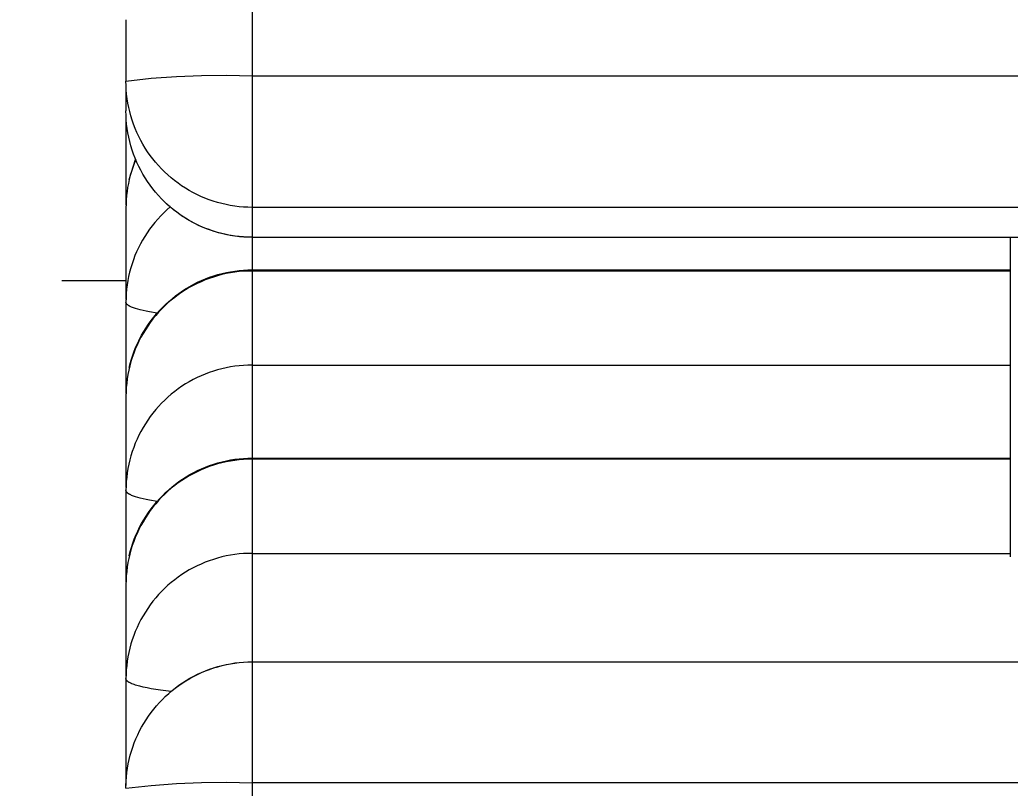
# Model space of a CAD drawing. Header units: inches. Extents: x -16 to 183, y -17 to 123.
# Drawn here: x -7.849 to -6.306, y 37.401 to 38.598 of the extents above; entities that cross this region are included whole.
import ezdxf

# ---------------------------------------------------------------- set-up
doc = ezdxf.new("R2010")
doc.units = ezdxf.units.IN
doc.linetypes.add('HIDDEN', pattern=[1.905, 1.27, -0.635])
for name, color, linetype, lineweight in [('ZANO_R', 7, 'Continuous', 0), ('ZANO_R_przerywana', 250, 'HIDDEN', 0), ('ZANO_W', 1, 'Continuous', 0)]:
    doc.layers.add(name, color=color, linetype=linetype, lineweight=lineweight)
doc.styles.get("Standard").update_dxf_attribs({"font": 'arial.ttf'})
doc.dimstyles.new('amerykanie', dxfattribs={"dimtxt": 50, "dimasz": 50, "dimexe": 0.5, "dimexo": 0.5, "dimgap": 1, "dimtad": 1, "dimdec": 0, "dimzin": 0, "dimlunit": 5, "dimtxsty": 'Standard', "dimcen": 0.09, "dimclrd": 1, "dimclre": 1, "dimclrt": 1, "dimazin": 0, "dimtfac": 1, "dimtdec": 0, "dimtmove": 0, "dimatfit": 3, "dimfxl": 1, "dimtzin": 0, "dimarcsym": 1})

# ---------------------------------------------------------------- blocks, each defined once
blk = doc.blocks.new('*D364')
at = {"layer": 'ZANO_W', "color": 1, "lineweight": -2}
for p, q in [((-7.9868, 87.528), (-12.7753, 87.528)), ((-12.2753, 86.528), (-12.2753, 37.0563)), ((-7.9868, 36.0563), (-12.7753, 36.0563))]:
    blk.add_line(p, q, dxfattribs=at)
at = {"layer": 'ZANO_W', "color": 1}
for points in [[(-12.1087, 86.528), (-12.442, 86.528), (-12.2753, 87.528)], [(-12.442, 37.0563), (-12.1087, 37.0563), (-12.2753, 36.0563)]]:
    blk.add_solid(points, dxfattribs=at)
at = {"layer": 'ZANO_W', "color": 1, "insert": (-13.6155, 61.7922), "char_height": 1.625, "attachment_point": 5, "rotation": 90}
blk.add_mtext('51 1/2', dxfattribs=at)

msp = doc.modelspace()

# ---------------------------------------------------------------- linework, layer by layer
at = {"layer": 'ZANO_R'}
for p, q in [((-7.48676, 39.61197), (-7.48676, 38.51059)), ((-7.68361, 38.59773), (-7.68361, 38.50246)), ((-7.68361, 38.50228), (-7.64439, 38.50659)), ((-7.64439, 38.50659), (-7.60506, 38.50958)), ((-7.60506, 38.50958), (-7.56564, 38.51124)), ((-7.56564, 38.51124), (-7.52619, 38.51158)), ((-7.52619, 38.51158), (-7.48676, 38.51059)), ((-7.48676, 38.51059), (62.98564, 38.51059)), ((-7.48676, 38.51059), (-7.48676, 38.3056)), ((-7.68348, 38.49541), (-7.68361, 38.50228)), ((-7.68361, 38.49791), (-7.68361, 38.45573)), ((-7.68312, 38.48855), (-7.68348, 38.49541)), ((-7.68252, 38.48171), (-7.68312, 38.48855)), ((-7.68168, 38.47489), (-7.68252, 38.48171)), ((-7.6806, 38.46811), (-7.68168, 38.47489)), ((-7.67929, 38.46137), (-7.6806, 38.46811)), ((-7.67774, 38.45468), (-7.67929, 38.46137)), ((-7.68348, 38.44886), (-7.68361, 38.45573)), ((-7.68361, 38.45055), (-7.68361, 38.3853)), ((-7.68312, 38.442), (-7.68348, 38.44886)), ((-7.67596, 38.44804), (-7.67774, 38.45468)), ((-7.67395, 38.44148), (-7.67596, 38.44804)), ((-7.68252, 38.43516), (-7.68312, 38.442)), ((-7.68168, 38.42834), (-7.68252, 38.43516)), ((-7.67171, 38.43498), (-7.67395, 38.44148)), ((-7.66925, 38.42857), (-7.67171, 38.43498)), ((-7.6806, 38.42156), (-7.68168, 38.42834)), ((-7.67929, 38.41482), (-7.6806, 38.42156)), ((-7.67774, 38.40813), (-7.67929, 38.41482)), ((-7.66656, 38.42225), (-7.66925, 38.42857)), ((-7.66365, 38.41603), (-7.66656, 38.42225)), ((-7.66053, 38.40991), (-7.66365, 38.41603)), ((-7.67596, 38.40149), (-7.67774, 38.40813)), ((-7.67395, 38.39493), (-7.67596, 38.40149)), ((-7.6572, 38.40391), (-7.66053, 38.40991)), ((-7.65366, 38.39802), (-7.6572, 38.40391)), ((-7.68361, 38.3853), (-7.68361, 38.30887)), ((-7.67171, 38.38843), (-7.67395, 38.39493)), ((-7.66925, 38.38202), (-7.67171, 38.38843)), ((-7.64992, 38.39226), (-7.65366, 38.39802)), ((-7.64598, 38.38664), (-7.64992, 38.39226)), ((-7.64184, 38.38116), (-7.64598, 38.38664)), ((-7.68361, 38.38039), (-7.68361, 38.30922)), ((-7.67849, 38.34914), (-7.6685, 38.38017)), ((-7.67297, 38.3678), (-7.67498, 38.36167)), ((-7.67077, 38.37385), (-7.67297, 38.3678)), ((-7.66836, 38.37983), (-7.67077, 38.37385)), ((-7.66656, 38.3757), (-7.66925, 38.38202)), ((-7.66365, 38.36948), (-7.66656, 38.3757)), ((-7.66053, 38.36336), (-7.66365, 38.36948)), ((-7.63752, 38.37582), (-7.64184, 38.38116)), ((-7.63301, 38.37064), (-7.63752, 38.37582)), ((-7.62832, 38.36562), (-7.63301, 38.37064)), ((-7.67678, 38.35549), (-7.67837, 38.34924)), ((-7.67498, 38.36167), (-7.67678, 38.35549)), ((-7.6572, 38.35736), (-7.66053, 38.36336)), ((-7.65366, 38.35147), (-7.6572, 38.35736)), ((-7.62346, 38.36076), (-7.62832, 38.36562)), ((-7.61844, 38.35608), (-7.62346, 38.36076)), ((-7.61325, 38.35158), (-7.61844, 38.35608)), ((-7.67975, 38.34295), (-7.68093, 38.33661)), ((-7.67837, 38.34924), (-7.67975, 38.34295)), ((-7.64992, 38.34571), (-7.65366, 38.35147)), ((-7.64598, 38.34009), (-7.64992, 38.34571)), ((-7.64184, 38.33461), (-7.64598, 38.34009)), ((-7.60791, 38.34726), (-7.61325, 38.35158)), ((-7.60243, 38.34313), (-7.60791, 38.34726)), ((-7.5968, 38.33919), (-7.60243, 38.34313)), ((-7.59104, 38.33545), (-7.5968, 38.33919)), ((-7.68264, 38.32384), (-7.68318, 38.31742)), ((-7.68189, 38.33024), (-7.68264, 38.32384)), ((-7.68093, 38.33661), (-7.68189, 38.33024)), ((-7.63752, 38.32927), (-7.64184, 38.33461)), ((-7.63301, 38.32409), (-7.63752, 38.32927)), ((-7.62832, 38.31907), (-7.63301, 38.32409)), ((-7.58515, 38.33192), (-7.59104, 38.33545)), ((-7.57914, 38.32859), (-7.58515, 38.33192)), ((-7.57302, 38.32548), (-7.57914, 38.32859)), ((-7.56679, 38.32258), (-7.57302, 38.32548)), ((-7.56047, 38.3199), (-7.56679, 38.32258)), ((-7.6835, 38.31098), (-7.68361, 38.30454)), ((-7.68318, 38.31742), (-7.6835, 38.31098)), ((-7.62346, 38.31421), (-7.62832, 38.31907)), ((-7.61844, 38.30953), (-7.62346, 38.31421)), ((-7.61864, 38.30959), (-7.62236, 38.31304)), ((-7.61474, 38.30619), (-7.61981, 38.30174)), ((-7.61483, 38.30624), (-7.61864, 38.30959)), ((-7.61325, 38.30503), (-7.61844, 38.30953)), ((-7.60964, 38.30194), (-7.61475, 38.30617)), ((-7.55406, 38.31744), (-7.56047, 38.3199)), ((-7.54756, 38.3152), (-7.55406, 38.31744)), ((-7.541, 38.3132), (-7.54756, 38.3152)), ((-7.53436, 38.31142), (-7.541, 38.3132)), ((-7.52767, 38.30988), (-7.53436, 38.31142)), ((-7.52093, 38.30857), (-7.52767, 38.30988)), ((-7.51414, 38.3075), (-7.52093, 38.30857)), ((-7.50732, 38.30667), (-7.51414, 38.3075)), ((-7.50048, 38.30607), (-7.50732, 38.30667)), ((-7.49362, 38.30572), (-7.50048, 38.30607)), ((-7.68361, 38.30454), (-7.68361, 38.2338)), ((-7.62949, 38.29233), (-7.63407, 38.28738)), ((-7.62473, 38.29712), (-7.62949, 38.29233)), ((-7.61981, 38.30174), (-7.62473, 38.29712)), ((-7.60791, 38.30071), (-7.61325, 38.30503)), ((-7.60439, 38.29789), (-7.60964, 38.30194)), ((-7.60243, 38.29658), (-7.60791, 38.30071)), ((-7.599, 38.29401), (-7.60439, 38.29789)), ((-7.5968, 38.29264), (-7.60243, 38.29658)), ((-7.59349, 38.29032), (-7.599, 38.29401)), ((-7.59104, 38.2889), (-7.5968, 38.29264)), ((-7.48676, 38.3056), (-7.49362, 38.30572)), ((62.98564, 38.3056), (-7.48676, 38.3056)), ((-7.48676, 38.3056), (-7.48676, 38.25905)), ((-7.64272, 38.27702), (-7.64677, 38.27162)), ((-7.63849, 38.28228), (-7.64272, 38.27702)), ((-7.63407, 38.28738), (-7.63849, 38.28228)), ((-7.58785, 38.28682), (-7.59349, 38.29032)), ((-7.58515, 38.28537), (-7.59104, 38.2889)), ((-7.5821, 38.28351), (-7.58785, 38.28682)), ((-7.57914, 38.28204), (-7.58515, 38.28537)), ((-7.57624, 38.28039), (-7.5821, 38.28351)), ((-7.57302, 38.27893), (-7.57914, 38.28204)), ((-7.57028, 38.27747), (-7.57624, 38.28039)), ((-7.56679, 38.27603), (-7.57302, 38.27893)), ((-7.56423, 38.27476), (-7.57028, 38.27747)), ((-7.56047, 38.27335), (-7.56679, 38.27603)), ((-7.65429, 38.26042), (-7.65775, 38.25463)), ((-7.65062, 38.26609), (-7.65429, 38.26042)), ((-7.64677, 38.27162), (-7.65062, 38.26609)), ((-7.55809, 38.27225), (-7.56423, 38.27476)), ((-7.55406, 38.27089), (-7.56047, 38.27335)), ((-7.55186, 38.26995), (-7.55809, 38.27225)), ((-7.54756, 38.26865), (-7.55406, 38.27089)), ((-7.54556, 38.26786), (-7.55186, 38.26995)), ((-7.541, 38.26665), (-7.54756, 38.26865)), ((-7.5392, 38.26599), (-7.54556, 38.26786)), ((-7.53436, 38.26487), (-7.541, 38.26665)), ((-7.53277, 38.26433), (-7.5392, 38.26599)), ((-7.52767, 38.26333), (-7.53436, 38.26487)), ((-7.5263, 38.26289), (-7.53277, 38.26433)), ((-7.52093, 38.26203), (-7.52767, 38.26333)), ((-7.51978, 38.26166), (-7.5263, 38.26289)), ((-7.51414, 38.26095), (-7.52093, 38.26203)), ((-7.51322, 38.26066), (-7.51978, 38.26166)), ((-7.50732, 38.26012), (-7.51414, 38.26095)), ((-7.50663, 38.25988), (-7.51322, 38.26066)), ((-7.50048, 38.25952), (-7.50732, 38.26012)), ((-7.50002, 38.25932), (-7.50663, 38.25988)), ((-7.49362, 38.25917), (-7.50048, 38.25952)), ((-7.66101, 38.24872), (-7.66406, 38.2427)), ((-7.65775, 38.25463), (-7.66101, 38.24872)), ((-7.49339, 38.25899), (-7.50002, 38.25932)), ((-7.48676, 38.25905), (-7.49362, 38.25917)), ((-7.48676, 38.25888), (-7.49339, 38.25899)), ((-7.48676, 38.25905), (62.98564, 38.25905)), ((-7.48676, 38.25905), (-7.48676, 38.25891)), ((-7.48676, 38.25891), (-7.48676, 38.20813)), ((62.98564, 38.25888), (-7.48676, 38.25888)), ((-6.30565, 38.25905), (-6.30565, 37.91752)), ((-7.68361, 38.2338), (-7.68361, 38.16228)), ((-7.68361, 38.2338), (-7.68361, 38.1911)), ((-7.66954, 38.23037), (-7.67195, 38.22407)), ((-7.66691, 38.23658), (-7.66954, 38.23037)), ((-7.66406, 38.2427), (-7.66691, 38.23658)), ((-7.67414, 38.21769), (-7.67611, 38.21123)), ((-7.67195, 38.22407), (-7.67414, 38.21769)), ((-7.67937, 38.19814), (-7.68065, 38.19151)), ((-7.67785, 38.20471), (-7.67937, 38.19814)), ((-7.67611, 38.21123), (-7.67785, 38.20471)), ((-7.55318, 38.19666), (-7.54676, 38.19883)), ((-7.54081, 38.1991), (-7.54736, 38.19713)), ((-7.54676, 38.19883), (-7.54027, 38.20079)), ((-7.53419, 38.20084), (-7.54081, 38.1991)), ((-7.54027, 38.20079), (-7.53372, 38.20252)), ((-7.52752, 38.20235), (-7.53419, 38.20084)), ((-7.53372, 38.20252), (-7.52712, 38.20402)), ((-7.5208, 38.20363), (-7.52752, 38.20235)), ((-7.52712, 38.20402), (-7.52046, 38.20529)), ((-7.51404, 38.20467), (-7.5208, 38.20363)), ((-7.52046, 38.20529), (-7.51377, 38.20634)), ((-7.50725, 38.20547), (-7.51404, 38.20467)), ((-7.51377, 38.20634), (-7.50705, 38.20715)), ((-7.50043, 38.20604), (-7.50725, 38.20547)), ((-7.50705, 38.20715), (-7.5003, 38.20773)), ((-7.4936, 38.20636), (-7.50043, 38.20604)), ((-7.5003, 38.20773), (-7.49353, 38.20808)), ((-7.48676, 38.20645), (-7.4936, 38.20636)), ((-7.49353, 38.20808), (-7.48676, 38.2082)), ((-7.48676, 38.2082), (-6.30565, 38.2082)), ((-7.48676, 38.20796), (-7.48676, 38.20813)), ((-7.48676, 38.20796), (-7.48676, 38.20645)), ((-6.30565, 38.20645), (-7.48676, 38.20645)), ((-7.48676, 38.20645), (-7.48676, 38.05986)), ((-7.68171, 38.18485), (-7.68253, 38.17815)), ((-7.68065, 38.19151), (-7.68171, 38.18485)), ((-7.58976, 38.1791), (-7.58393, 38.18255)), ((-7.57886, 38.18392), (-7.58486, 38.18063)), ((-7.58393, 38.18255), (-7.57798, 38.18579)), ((-7.57275, 38.187), (-7.57886, 38.18392)), ((-7.57798, 38.18579), (-7.57192, 38.18883)), ((-7.56654, 38.18986), (-7.57275, 38.187)), ((-7.57192, 38.18883), (-7.56576, 38.19165)), ((-7.56023, 38.19251), (-7.56654, 38.18986)), ((-7.56576, 38.19165), (-7.55951, 38.19426)), ((-7.55384, 38.19493), (-7.56023, 38.19251)), ((-7.55951, 38.19426), (-7.55318, 38.19666)), ((-7.54736, 38.19713), (-7.55384, 38.19493)), ((-7.68313, 38.17143), (-7.68348, 38.16469)), ((-7.68253, 38.17815), (-7.68313, 38.17143)), ((-7.6118, 38.16338), (-7.6065, 38.16759)), ((-7.60211, 38.16954), (-7.6076, 38.16544)), ((-7.6065, 38.16759), (-7.60105, 38.17162)), ((-7.59649, 38.17344), (-7.60211, 38.16954)), ((-7.60105, 38.17162), (-7.59547, 38.17546)), ((-7.59074, 38.17714), (-7.59649, 38.17344)), ((-7.59547, 38.17546), (-7.58976, 38.1791)), ((-7.58486, 38.18063), (-7.59074, 38.17714)), ((-7.68348, 38.16469), (-7.68361, 38.15794)), ((-7.68361, 38.15788), (-7.68361, 38.15794)), ((-7.6836, 38.15781), (-7.68361, 38.15788)), ((-7.68361, 38.15736), (-7.68361, 38.09211)), ((-7.6836, 38.15775), (-7.6836, 38.15781)), ((-7.6836, 38.15768), (-7.6836, 38.15775)), ((-7.68359, 38.15761), (-7.6836, 38.15768)), ((-7.68358, 38.15755), (-7.68359, 38.15761)), ((-7.68358, 38.15748), (-7.68358, 38.15755)), ((-7.68357, 38.15741), (-7.68358, 38.15748)), ((-7.68356, 38.15734), (-7.68357, 38.15741)), ((-7.68354, 38.15728), (-7.68356, 38.15734)), ((-7.68353, 38.15721), (-7.68354, 38.15728)), ((-7.68351, 38.15714), (-7.68353, 38.15721)), ((-7.6835, 38.15708), (-7.68351, 38.15714)), ((-7.68348, 38.15701), (-7.6835, 38.15708)), ((-7.68346, 38.15694), (-7.68348, 38.15701)), ((-7.68344, 38.15687), (-7.68346, 38.15694)), ((-7.68342, 38.15681), (-7.68344, 38.15687)), ((-7.6834, 38.15674), (-7.68342, 38.15681)), ((-7.68335, 38.1566), (-7.6834, 38.15674)), ((-7.68329, 38.15647), (-7.68335, 38.1566)), ((-7.68323, 38.15633), (-7.68329, 38.15647)), ((-7.68317, 38.1562), (-7.68323, 38.15633)), ((-7.6831, 38.15606), (-7.68317, 38.1562)), ((-7.68302, 38.15593), (-7.6831, 38.15606)), ((-7.68294, 38.15579), (-7.68302, 38.15593)), ((-7.68285, 38.15565), (-7.68294, 38.15579)), ((-7.68276, 38.15552), (-7.68285, 38.15565)), ((-7.68266, 38.15538), (-7.68276, 38.15552)), ((-7.68255, 38.15524), (-7.68266, 38.15538)), ((-7.68244, 38.1551), (-7.68255, 38.15524)), ((-7.68233, 38.15497), (-7.68244, 38.1551)), ((-7.68221, 38.15483), (-7.68233, 38.15497)), ((-7.68208, 38.15469), (-7.68221, 38.15483)), ((-7.68195, 38.15455), (-7.68208, 38.15469)), ((-7.68181, 38.15441), (-7.68195, 38.15455)), ((-7.68166, 38.15428), (-7.68181, 38.15441)), ((-7.68151, 38.15414), (-7.68166, 38.15428)), ((-7.68136, 38.154), (-7.68151, 38.15414)), ((-7.68119, 38.15386), (-7.68136, 38.154)), ((-7.68085, 38.15358), (-7.68119, 38.15386)), ((-7.68049, 38.1533), (-7.68085, 38.15358)), ((-7.6801, 38.15302), (-7.68049, 38.1533)), ((-7.67968, 38.15274), (-7.6801, 38.15302)), ((-7.67925, 38.15247), (-7.67968, 38.15274)), ((-7.67878, 38.15219), (-7.67925, 38.15247)), ((-7.6783, 38.15191), (-7.67878, 38.15219)), ((-7.67778, 38.15163), (-7.6783, 38.15191)), ((-7.67725, 38.15135), (-7.67778, 38.15163)), ((-7.62314, 38.15206), (-7.628, 38.14724)), ((-7.62681, 38.14968), (-7.62196, 38.15442)), ((-7.61811, 38.1567), (-7.62314, 38.15206)), ((-7.62196, 38.15442), (-7.61696, 38.15899)), ((-7.61293, 38.16116), (-7.61811, 38.1567)), ((-7.61696, 38.15899), (-7.6118, 38.16338)), ((-7.6076, 38.16544), (-7.61293, 38.16116)), ((-7.6761, 38.15078), (-7.67725, 38.15135)), ((-7.67485, 38.15022), (-7.6761, 38.15078)), ((-7.6735, 38.14967), (-7.67485, 38.15022)), ((-7.67205, 38.14911), (-7.6735, 38.14967)), ((-7.67049, 38.14855), (-7.67205, 38.14911)), ((-7.66884, 38.148), (-7.67049, 38.14855)), ((-7.66521, 38.1469), (-7.66884, 38.148)), ((-7.66118, 38.14581), (-7.66521, 38.1469)), ((-7.65674, 38.14474), (-7.66118, 38.14581)), ((-7.65191, 38.1437), (-7.65674, 38.14474)), ((-7.64668, 38.14268), (-7.65191, 38.1437)), ((-7.63511, 38.14074), (-7.64668, 38.14268)), ((-7.63719, 38.13712), (-7.64152, 38.13182)), ((-7.64032, 38.13451), (-7.63599, 38.13972)), ((-7.63268, 38.14226), (-7.63719, 38.13712)), ((-7.63599, 38.13972), (-7.63148, 38.14478)), ((-7.628, 38.14724), (-7.63268, 38.14226)), ((-7.63148, 38.14478), (-7.62681, 38.14968)), ((-7.64961, 38.12079), (-7.65336, 38.11507)), ((-7.65219, 38.11803), (-7.64843, 38.12366)), ((-7.64566, 38.12637), (-7.64961, 38.12079)), ((-7.64843, 38.12366), (-7.64447, 38.12915)), ((-7.64152, 38.13182), (-7.64566, 38.12637)), ((-7.64447, 38.12915), (-7.64032, 38.13451)), ((-7.66231, 38.10041), (-7.65914, 38.1064)), ((-7.65691, 38.10922), (-7.66026, 38.10325)), ((-7.65914, 38.1064), (-7.65577, 38.11227)), ((-7.65336, 38.11507), (-7.65691, 38.10922)), ((-7.65577, 38.11227), (-7.65219, 38.11803)), ((-7.68361, 38.09211), (-7.68361, 38.01568)), ((-7.66631, 38.09099), (-7.66901, 38.0847)), ((-7.66802, 38.08813), (-7.66527, 38.09432)), ((-7.66339, 38.09717), (-7.66631, 38.09099)), ((-7.66527, 38.09432), (-7.66231, 38.10041)), ((-7.66026, 38.10325), (-7.66339, 38.09717)), ((-7.68361, 38.0872), (-7.68361, 38.01604)), ((-7.67497, 38.06903), (-7.67287, 38.07548)), ((-7.67149, 38.07833), (-7.67374, 38.07187)), ((-7.67287, 38.07548), (-7.67055, 38.08184)), ((-7.66901, 38.0847), (-7.67149, 38.07833)), ((-7.67055, 38.08184), (-7.66802, 38.08813)), ((-7.67849, 38.05595), (-7.67684, 38.06252)), ((-7.67577, 38.06533), (-7.67757, 38.05874)), ((-7.67684, 38.06252), (-7.67497, 38.06903)), ((-7.67374, 38.07187), (-7.67577, 38.06533)), ((-7.50725, 38.05888), (-7.51404, 38.05807)), ((-7.50043, 38.05944), (-7.50725, 38.05888)), ((-7.4936, 38.05977), (-7.50043, 38.05944)), ((-7.48676, 38.05986), (-7.4936, 38.05977)), ((-7.48676, 38.05986), (-6.30565, 38.05986)), ((-7.48676, 38.05986), (-7.48676, 37.91495)), ((-7.68048, 38.04537), (-7.68158, 38.03862)), ((-7.67914, 38.05208), (-7.68048, 38.04537)), ((-7.67757, 38.05874), (-7.67914, 38.05208)), ((-7.56023, 38.04591), (-7.56654, 38.04327)), ((-7.55384, 38.04834), (-7.56023, 38.04591)), ((-7.54736, 38.05054), (-7.55384, 38.04834)), ((-7.54081, 38.05251), (-7.54736, 38.05054)), ((-7.53419, 38.05425), (-7.54081, 38.05251)), ((-7.52752, 38.05576), (-7.53419, 38.05425)), ((-7.5208, 38.05703), (-7.52752, 38.05576)), ((-7.51404, 38.05807), (-7.5208, 38.05703)), ((-7.68244, 38.03183), (-7.68307, 38.02502)), ((-7.68158, 38.03862), (-7.68244, 38.03183)), ((-7.59074, 38.03054), (-7.59649, 38.02684)), ((-7.58486, 38.03404), (-7.59074, 38.03054)), ((-7.57886, 38.03733), (-7.58486, 38.03404)), ((-7.57275, 38.04041), (-7.57886, 38.03733)), ((-7.56654, 38.04327), (-7.57275, 38.04041)), ((-7.68346, 38.01819), (-7.68361, 38.01135)), ((-7.68307, 38.02502), (-7.68346, 38.01819)), ((-7.61293, 38.01457), (-7.61811, 38.0101)), ((-7.6076, 38.01885), (-7.61293, 38.01457)), ((-7.60211, 38.02294), (-7.6076, 38.01885)), ((-7.59649, 38.02684), (-7.60211, 38.02294)), ((-7.68361, 38.01135), (-7.68361, 37.94061)), ((-7.628, 38.00065), (-7.63268, 37.99566)), ((-7.62314, 38.00546), (-7.628, 38.00065)), ((-7.61811, 38.0101), (-7.62314, 38.00546)), ((-7.64152, 37.98523), (-7.64566, 37.97978)), ((-7.63719, 37.99052), (-7.64152, 37.98523)), ((-7.63268, 37.99566), (-7.63719, 37.99052)), ((-7.65336, 37.96847), (-7.65691, 37.96263)), ((-7.64961, 37.97419), (-7.65336, 37.96847)), ((-7.64566, 37.97978), (-7.64961, 37.97419)), ((-7.66026, 37.95666), (-7.66339, 37.95058)), ((-7.65691, 37.96263), (-7.66026, 37.95666)), ((-7.68361, 37.94061), (-7.68361, 37.86909)), ((-7.68361, 37.94061), (-7.68361, 37.86909)), ((-7.66901, 37.93811), (-7.67149, 37.93173)), ((-7.66631, 37.94439), (-7.66901, 37.93811)), ((-7.66339, 37.95058), (-7.66631, 37.94439)), ((-7.67374, 37.92527), (-7.67577, 37.91874)), ((-7.67149, 37.93173), (-7.67374, 37.92527)), ((-7.67914, 37.90548), (-7.68048, 37.89877)), ((-7.67757, 37.91214), (-7.67914, 37.90548)), ((-7.67577, 37.91874), (-7.67757, 37.91214)), ((-7.55318, 37.90347), (-7.54676, 37.90565)), ((-7.54081, 37.90591), (-7.54736, 37.90394)), ((-7.54676, 37.90565), (-7.54027, 37.9076)), ((-7.53419, 37.90765), (-7.54081, 37.90591)), ((-7.54027, 37.9076), (-7.53372, 37.90933)), ((-7.52752, 37.90916), (-7.53419, 37.90765)), ((-7.53372, 37.90933), (-7.52712, 37.91083)), ((-7.5208, 37.91044), (-7.52752, 37.90916)), ((-7.52712, 37.91083), (-7.52046, 37.91211)), ((-7.51404, 37.91148), (-7.5208, 37.91044)), ((-7.52046, 37.91211), (-7.51377, 37.91315)), ((-7.50725, 37.91228), (-7.51404, 37.91148)), ((-7.51377, 37.91315), (-7.50705, 37.91396)), ((-7.50043, 37.91285), (-7.50725, 37.91228)), ((-7.50705, 37.91396), (-7.5003, 37.91455)), ((-7.4936, 37.91318), (-7.50043, 37.91285)), ((-7.5003, 37.91455), (-7.49353, 37.9149)), ((-7.48676, 37.91326), (-7.4936, 37.91318)), ((-7.49353, 37.9149), (-7.48676, 37.91501)), ((-7.48676, 37.91501), (-6.30565, 37.91501)), ((-7.48676, 37.91477), (-7.48676, 37.91495)), ((-7.48676, 37.91477), (-7.48676, 37.91326)), ((-6.30565, 37.91326), (-7.48676, 37.91326)), ((-7.48676, 37.91326), (-7.48676, 37.76667)), ((-6.30565, 37.91752), (-6.30565, 37.91737)), ((-6.30565, 37.91694), (-6.30565, 37.76144)), ((-7.68158, 37.89202), (-7.68244, 37.88524)), ((-7.68048, 37.89877), (-7.68158, 37.89202)), ((-7.58976, 37.88591), (-7.58393, 37.88936)), ((-7.57886, 37.89073), (-7.58486, 37.88744)), ((-7.58393, 37.88936), (-7.57798, 37.8926)), ((-7.57275, 37.89381), (-7.57886, 37.89073)), ((-7.57798, 37.8926), (-7.57192, 37.89564)), ((-7.56654, 37.89668), (-7.57275, 37.89381)), ((-7.57192, 37.89564), (-7.56576, 37.89846)), ((-7.56023, 37.89932), (-7.56654, 37.89668)), ((-7.56576, 37.89846), (-7.55951, 37.90107)), ((-7.55384, 37.90174), (-7.56023, 37.89932)), ((-7.55951, 37.90107), (-7.55318, 37.90347)), ((-7.54736, 37.90394), (-7.55384, 37.90174)), ((-7.68307, 37.87843), (-7.68346, 37.8716)), ((-7.68244, 37.88524), (-7.68307, 37.87843)), ((-7.6118, 37.87019), (-7.6065, 37.87441)), ((-7.60211, 37.87635), (-7.6076, 37.87226)), ((-7.6065, 37.87441), (-7.60105, 37.87843)), ((-7.59649, 37.88025), (-7.60211, 37.87635)), ((-7.60105, 37.87843), (-7.59547, 37.88227)), ((-7.59074, 37.88395), (-7.59649, 37.88025)), ((-7.59547, 37.88227), (-7.58976, 37.88591)), ((-7.58486, 37.88744), (-7.59074, 37.88395)), ((-7.68346, 37.8716), (-7.68361, 37.86476)), ((-7.68361, 37.86469), (-7.68361, 37.86476)), ((-7.6836, 37.86462), (-7.68361, 37.86469)), ((-7.68361, 37.86418), (-7.68361, 37.72249)), ((-7.6836, 37.86456), (-7.6836, 37.86462)), ((-7.6836, 37.86449), (-7.6836, 37.86456)), ((-7.68359, 37.86442), (-7.6836, 37.86449)), ((-7.68358, 37.86436), (-7.68359, 37.86442)), ((-7.68358, 37.86429), (-7.68358, 37.86436)), ((-7.68357, 37.86422), (-7.68358, 37.86429)), ((-7.68356, 37.86416), (-7.68357, 37.86422)), ((-7.68354, 37.86409), (-7.68356, 37.86416)), ((-7.68353, 37.86402), (-7.68354, 37.86409)), ((-7.68351, 37.86396), (-7.68353, 37.86402)), ((-7.6835, 37.86389), (-7.68351, 37.86396)), ((-7.68348, 37.86382), (-7.6835, 37.86389)), ((-7.68346, 37.86375), (-7.68348, 37.86382)), ((-7.68344, 37.86369), (-7.68346, 37.86375)), ((-7.68342, 37.86362), (-7.68344, 37.86369)), ((-7.6834, 37.86355), (-7.68342, 37.86362)), ((-7.68335, 37.86342), (-7.6834, 37.86355)), ((-7.68329, 37.86328), (-7.68335, 37.86342)), ((-7.68323, 37.86315), (-7.68329, 37.86328)), ((-7.68317, 37.86301), (-7.68323, 37.86315)), ((-7.6831, 37.86287), (-7.68317, 37.86301)), ((-7.68302, 37.86274), (-7.6831, 37.86287)), ((-7.68294, 37.8626), (-7.68302, 37.86274)), ((-7.68285, 37.86246), (-7.68294, 37.8626)), ((-7.68276, 37.86233), (-7.68285, 37.86246)), ((-7.68266, 37.86219), (-7.68276, 37.86233)), ((-7.68255, 37.86205), (-7.68266, 37.86219)), ((-7.68244, 37.86192), (-7.68255, 37.86205)), ((-7.68233, 37.86178), (-7.68244, 37.86192)), ((-7.68221, 37.86164), (-7.68233, 37.86178)), ((-7.68208, 37.8615), (-7.68221, 37.86164)), ((-7.68195, 37.86136), (-7.68208, 37.8615)), ((-7.68181, 37.86123), (-7.68195, 37.86136)), ((-7.68166, 37.86109), (-7.68181, 37.86123)), ((-7.68151, 37.86095), (-7.68166, 37.86109)), ((-7.68136, 37.86081), (-7.68151, 37.86095)), ((-7.68119, 37.86067), (-7.68136, 37.86081)), ((-7.68085, 37.86039), (-7.68119, 37.86067)), ((-7.68049, 37.86011), (-7.68085, 37.86039)), ((-7.6801, 37.85984), (-7.68049, 37.86011)), ((-7.67968, 37.85956), (-7.6801, 37.85984)), ((-7.67925, 37.85928), (-7.67968, 37.85956)), ((-7.67878, 37.859), (-7.67925, 37.85928)), ((-7.6783, 37.85872), (-7.67878, 37.859)), ((-7.67778, 37.85844), (-7.6783, 37.85872)), ((-7.67725, 37.85816), (-7.67778, 37.85844)), ((-7.62314, 37.85887), (-7.628, 37.85405)), ((-7.62681, 37.85649), (-7.62196, 37.86123)), ((-7.61811, 37.86351), (-7.62314, 37.85887)), ((-7.62196, 37.86123), (-7.61696, 37.8658)), ((-7.61293, 37.86798), (-7.61811, 37.86351)), ((-7.61696, 37.8658), (-7.6118, 37.87019)), ((-7.6076, 37.87226), (-7.61293, 37.86798)), ((-7.6761, 37.8576), (-7.67725, 37.85816)), ((-7.67485, 37.85704), (-7.6761, 37.8576)), ((-7.6735, 37.85648), (-7.67485, 37.85704)), ((-7.67205, 37.85592), (-7.6735, 37.85648)), ((-7.67049, 37.85536), (-7.67205, 37.85592)), ((-7.66884, 37.85481), (-7.67049, 37.85536)), ((-7.66521, 37.85371), (-7.66884, 37.85481)), ((-7.66118, 37.85262), (-7.66521, 37.85371)), ((-7.65674, 37.85156), (-7.66118, 37.85262)), ((-7.65191, 37.85051), (-7.65674, 37.85156)), ((-7.64668, 37.84949), (-7.65191, 37.85051)), ((-7.63511, 37.84755), (-7.64668, 37.84949)), ((-7.63719, 37.84393), (-7.64152, 37.83863)), ((-7.64032, 37.84132), (-7.63599, 37.84653)), ((-7.63268, 37.84907), (-7.63719, 37.84393)), ((-7.63599, 37.84653), (-7.63148, 37.85159)), ((-7.628, 37.85405), (-7.63268, 37.84907)), ((-7.63148, 37.85159), (-7.62681, 37.85649)), ((-7.64961, 37.8276), (-7.65336, 37.82188)), ((-7.65219, 37.82484), (-7.64843, 37.83047)), ((-7.64566, 37.83319), (-7.64961, 37.8276)), ((-7.64843, 37.83047), (-7.64447, 37.83597)), ((-7.64152, 37.83863), (-7.64566, 37.83319)), ((-7.64447, 37.83597), (-7.64032, 37.84132)), ((-7.66231, 37.80722), (-7.65914, 37.81321)), ((-7.65691, 37.81603), (-7.66026, 37.81006)), ((-7.65914, 37.81321), (-7.65577, 37.81909)), ((-7.65336, 37.82188), (-7.65691, 37.81603)), ((-7.65577, 37.81909), (-7.65219, 37.82484)), ((-7.66631, 37.7978), (-7.66901, 37.79151)), ((-7.66802, 37.79494), (-7.66527, 37.80113)), ((-7.66339, 37.80398), (-7.66631, 37.7978)), ((-7.66527, 37.80113), (-7.66231, 37.80722)), ((-7.66026, 37.81006), (-7.66339, 37.80398)), ((-7.67497, 37.77585), (-7.67287, 37.78229)), ((-7.67149, 37.78514), (-7.67374, 37.77868)), ((-7.67287, 37.78229), (-7.67055, 37.78865)), ((-7.66901, 37.79151), (-7.67149, 37.78514)), ((-7.67055, 37.78865), (-7.66802, 37.79494)), ((-7.67849, 37.76277), (-7.67684, 37.76934)), ((-7.67577, 37.77215), (-7.67757, 37.76555)), ((-7.67684, 37.76934), (-7.67497, 37.77585)), ((-7.67374, 37.77868), (-7.67577, 37.77215)), ((-7.50725, 37.76569), (-7.51404, 37.76488)), ((-7.50043, 37.76625), (-7.50725, 37.76569)), ((-7.4936, 37.76658), (-7.50043, 37.76625)), ((-7.48676, 37.76667), (-7.4936, 37.76658)), ((-7.48676, 37.76667), (-6.30565, 37.76667)), ((-7.48676, 37.76667), (-7.48676, 37.59771)), ((-7.68048, 37.75218), (-7.68158, 37.74543)), ((-7.67914, 37.75889), (-7.68048, 37.75218)), ((-7.67757, 37.76555), (-7.67914, 37.75889)), ((-7.56023, 37.75273), (-7.56654, 37.75008)), ((-7.55384, 37.75515), (-7.56023, 37.75273)), ((-7.54736, 37.75735), (-7.55384, 37.75515)), ((-7.54081, 37.75932), (-7.54736, 37.75735)), ((-7.53419, 37.76106), (-7.54081, 37.75932)), ((-7.52752, 37.76257), (-7.53419, 37.76106)), ((-7.5208, 37.76384), (-7.52752, 37.76257)), ((-7.51404, 37.76488), (-7.5208, 37.76384)), ((-6.30565, 37.76144), (-6.30565, 37.76129)), ((-7.68244, 37.73864), (-7.68307, 37.73183)), ((-7.68158, 37.74543), (-7.68244, 37.73864)), ((-7.59074, 37.73735), (-7.59649, 37.73365)), ((-7.58486, 37.74085), (-7.59074, 37.73735)), ((-7.57886, 37.74414), (-7.58486, 37.74085)), ((-7.57275, 37.74722), (-7.57886, 37.74414)), ((-7.56654, 37.75008), (-7.57275, 37.74722)), ((-7.68346, 37.725), (-7.68361, 37.71816)), ((-7.68307, 37.73183), (-7.68346, 37.725)), ((-7.61293, 37.72138), (-7.61811, 37.71692)), ((-7.6076, 37.72566), (-7.61293, 37.72138)), ((-7.60211, 37.72976), (-7.6076, 37.72566)), ((-7.59649, 37.73365), (-7.60211, 37.72976)), ((-7.68361, 37.71816), (-7.68361, 37.64742)), ((-7.628, 37.70746), (-7.63268, 37.70248)), ((-7.62314, 37.71227), (-7.628, 37.70746)), ((-7.61811, 37.71692), (-7.62314, 37.71227)), ((-7.64152, 37.69204), (-7.64566, 37.68659)), ((-7.63719, 37.69733), (-7.64152, 37.69204)), ((-7.63268, 37.70248), (-7.63719, 37.69733)), ((-7.65336, 37.67529), (-7.65691, 37.66944)), ((-7.64961, 37.68101), (-7.65336, 37.67529)), ((-7.64566, 37.68659), (-7.64961, 37.68101)), ((-7.66026, 37.66347), (-7.66339, 37.65739)), ((-7.65691, 37.66944), (-7.66026, 37.66347)), ((-7.68361, 37.64742), (-7.68361, 37.5759)), ((-7.68361, 37.64742), (-7.68361, 37.5759)), ((-7.66901, 37.64492), (-7.67149, 37.63854)), ((-7.66631, 37.6512), (-7.66901, 37.64492)), ((-7.66339, 37.65739), (-7.66631, 37.6512)), ((-7.67374, 37.63209), (-7.67577, 37.62555)), ((-7.67149, 37.63854), (-7.67374, 37.63209)), ((-7.67914, 37.6123), (-7.68048, 37.60559)), ((-7.67757, 37.61895), (-7.67914, 37.6123)), ((-7.67577, 37.62555), (-7.67757, 37.61895)), ((-7.68158, 37.59883), (-7.68244, 37.59205)), ((-7.68048, 37.60559), (-7.68158, 37.59883)), ((-7.52046, 37.59484), (-7.51377, 37.59589)), ((-7.51385, 37.5957), (-7.5071, 37.59652)), ((-7.51377, 37.59589), (-7.50704, 37.5967)), ((-7.5071, 37.59652), (-7.50034, 37.5971)), ((-7.50704, 37.5967), (-7.50029, 37.59728)), ((-7.50034, 37.5971), (-7.49355, 37.59746)), ((-7.50029, 37.59728), (-7.49353, 37.59763)), ((-7.49355, 37.59746), (-7.48676, 37.59757)), ((-7.49353, 37.59763), (-7.48676, 37.59775)), ((-7.48676, 37.59775), (62.98564, 37.59775)), ((-7.48676, 37.59757), (-7.48676, 37.59771)), ((-7.48676, 37.59757), (62.98564, 37.59757)), ((-7.48676, 37.59757), (-7.48676, 37.40921)), ((-7.68307, 37.58524), (-7.68346, 37.57841)), ((-7.68244, 37.59205), (-7.68307, 37.58524)), ((-7.57216, 37.5781), (-7.56599, 37.58094)), ((-7.57191, 37.57837), (-7.56576, 37.5812)), ((-7.56599, 37.58094), (-7.55972, 37.58356)), ((-7.56576, 37.5812), (-7.55951, 37.58381)), ((-7.55972, 37.58356), (-7.55337, 37.58597)), ((-7.55951, 37.58381), (-7.55317, 37.58621)), ((-7.55337, 37.58597), (-7.54693, 37.58816)), ((-7.55317, 37.58621), (-7.54676, 37.58838)), ((-7.54693, 37.58816), (-7.54043, 37.59012)), ((-7.54676, 37.58838), (-7.54027, 37.59033)), ((-7.54043, 37.59012), (-7.53386, 37.59186)), ((-7.54027, 37.59033), (-7.53372, 37.59206)), ((-7.53386, 37.59186), (-7.52724, 37.59337)), ((-7.53372, 37.59206), (-7.52711, 37.59357)), ((-7.52724, 37.59337), (-7.52056, 37.59465)), ((-7.52711, 37.59357), (-7.52046, 37.59484)), ((-7.52056, 37.59465), (-7.51385, 37.5957)), ((-7.68346, 37.57841), (-7.68361, 37.57157)), ((-7.68361, 37.57149), (-7.68361, 37.57157)), ((-7.6836, 37.57141), (-7.68361, 37.57149)), ((-7.68361, 37.57099), (-7.68361, 37.50574)), ((-7.6836, 37.57133), (-7.6836, 37.57141)), ((-7.68359, 37.57125), (-7.6836, 37.57133)), ((-7.68358, 37.57117), (-7.68359, 37.57125)), ((-7.68357, 37.57109), (-7.68358, 37.57117)), ((-7.68356, 37.57101), (-7.68357, 37.57109)), ((-7.68355, 37.57093), (-7.68356, 37.57101)), ((-7.68353, 37.57085), (-7.68355, 37.57093)), ((-7.68351, 37.57076), (-7.68353, 37.57085)), ((-7.68349, 37.57068), (-7.68351, 37.57076)), ((-7.68347, 37.5706), (-7.68349, 37.57068)), ((-7.68345, 37.57052), (-7.68347, 37.5706)), ((-7.68342, 37.57044), (-7.68345, 37.57052)), ((-7.6834, 37.57036), (-7.68342, 37.57044)), ((-7.68337, 37.57028), (-7.6834, 37.57036)), ((-7.68334, 37.5702), (-7.68337, 37.57028)), ((-7.6833, 37.57012), (-7.68334, 37.5702)), ((-7.68327, 37.57003), (-7.6833, 37.57012)), ((-7.68323, 37.56995), (-7.68327, 37.57003)), ((-7.68319, 37.56987), (-7.68323, 37.56995)), ((-7.68315, 37.56979), (-7.68319, 37.56987)), ((-7.68311, 37.56971), (-7.68315, 37.56979)), ((-7.68306, 37.56962), (-7.68311, 37.56971)), ((-7.68302, 37.56954), (-7.68306, 37.56962)), ((-7.68297, 37.56946), (-7.68302, 37.56954)), ((-7.68286, 37.5693), (-7.68297, 37.56946)), ((-7.68275, 37.56913), (-7.68286, 37.5693)), ((-7.68263, 37.56897), (-7.68275, 37.56913)), ((-7.6825, 37.5688), (-7.68263, 37.56897)), ((-7.68237, 37.56863), (-7.6825, 37.5688)), ((-7.68222, 37.56847), (-7.68237, 37.56863)), ((-7.68207, 37.5683), (-7.68222, 37.56847)), ((-7.68191, 37.56814), (-7.68207, 37.5683)), ((-7.68174, 37.56797), (-7.68191, 37.56814)), ((-7.68156, 37.5678), (-7.68174, 37.56797)), ((-7.68137, 37.56764), (-7.68156, 37.5678)), ((-7.68118, 37.56747), (-7.68137, 37.56764)), ((-7.68097, 37.5673), (-7.68118, 37.56747)), ((-7.68076, 37.56713), (-7.68097, 37.5673)), ((-7.68054, 37.56697), (-7.68076, 37.56713)), ((-7.68007, 37.56663), (-7.68054, 37.56697)), ((-7.67957, 37.56629), (-7.68007, 37.56663)), ((-7.67903, 37.56596), (-7.67957, 37.56629)), ((-7.67846, 37.56562), (-7.67903, 37.56596)), ((-7.67785, 37.56528), (-7.67846, 37.56562)), ((-7.6772, 37.56495), (-7.67785, 37.56528)), ((-7.60105, 37.56117), (-7.59546, 37.56501)), ((-7.59576, 37.56466), (-7.59004, 37.56833)), ((-7.59546, 37.56501), (-7.58975, 37.56865)), ((-7.59004, 37.56833), (-7.58419, 37.57179)), ((-7.58975, 37.56865), (-7.58392, 37.5721)), ((-7.58419, 37.57179), (-7.57823, 37.57505)), ((-7.58392, 37.5721), (-7.57797, 37.57534)), ((-7.57823, 37.57505), (-7.57216, 37.5781)), ((-7.57797, 37.57534), (-7.57191, 37.57837)), ((-7.67652, 37.56461), (-7.6772, 37.56495)), ((-7.6758, 37.56427), (-7.67652, 37.56461)), ((-7.67505, 37.56393), (-7.6758, 37.56427)), ((-7.67426, 37.5636), (-7.67505, 37.56393)), ((-7.67256, 37.56292), (-7.67426, 37.5636)), ((-7.67072, 37.56225), (-7.67256, 37.56292)), ((-7.66873, 37.56159), (-7.67072, 37.56225)), ((-7.66659, 37.56092), (-7.66873, 37.56159)), ((-7.6643, 37.56026), (-7.66659, 37.56092)), ((-7.66186, 37.55961), (-7.6643, 37.56026)), ((-7.65655, 37.55832), (-7.66186, 37.55961)), ((-7.65066, 37.55707), (-7.65655, 37.55832)), ((-7.6442, 37.55586), (-7.65066, 37.55707)), ((-7.63721, 37.55469), (-7.6442, 37.55586)), ((-7.62971, 37.55357), (-7.63721, 37.55469)), ((-7.61334, 37.55152), (-7.62971, 37.55357)), ((-7.61729, 37.54811), (-7.61213, 37.55253)), ((-7.61695, 37.54854), (-7.6118, 37.55293)), ((-7.61213, 37.55253), (-7.60681, 37.55676)), ((-7.6118, 37.55293), (-7.60649, 37.55715)), ((-7.60681, 37.55676), (-7.60136, 37.56081)), ((-7.60649, 37.55715), (-7.60105, 37.56117)), ((-7.60136, 37.56081), (-7.59576, 37.56466)), ((-7.63598, 37.52928), (-7.63148, 37.53434)), ((-7.63148, 37.53434), (-7.6268, 37.53924)), ((-7.6268, 37.53924), (-7.62196, 37.54397)), ((-7.6223, 37.54352), (-7.61729, 37.54811)), ((-7.62196, 37.54397), (-7.61695, 37.54854)), ((-7.64842, 37.51322), (-7.64446, 37.51871)), ((-7.64446, 37.51871), (-7.64031, 37.52407)), ((-7.64031, 37.52407), (-7.63598, 37.52928)), ((-7.68361, 37.50574), (-7.68361, 37.40526)), ((-7.65576, 37.50183), (-7.65219, 37.50759)), ((-7.65219, 37.50759), (-7.64842, 37.51322)), ((-7.68361, 37.50083), (-7.68361, 37.40555)), ((-7.66526, 37.48388), (-7.6623, 37.48997)), ((-7.6623, 37.48997), (-7.65913, 37.49596)), ((-7.65913, 37.49596), (-7.65576, 37.50183)), ((-7.67055, 37.4714), (-7.66801, 37.47769)), ((-7.66801, 37.47769), (-7.66526, 37.48388)), ((-7.67683, 37.45209), (-7.67496, 37.4586)), ((-7.67496, 37.4586), (-7.67286, 37.46504)), ((-7.67286, 37.46504), (-7.67055, 37.4714)), ((-7.6799, 37.43889), (-7.67848, 37.44552)), ((-7.67848, 37.44552), (-7.67683, 37.45209)), ((-7.68206, 37.42552), (-7.6811, 37.43223)), ((-7.6811, 37.43223), (-7.6799, 37.43889)), ((-7.68356, 37.40526), (-7.68329, 37.41203)), ((-7.68329, 37.41203), (-7.68279, 37.41879)), ((-7.68279, 37.41879), (-7.68206, 37.42552)), ((-7.68361, 37.40108), (-7.68356, 37.40526)), ((-7.68361, 37.4009), (-7.64439, 37.40521)), ((-7.64439, 37.40521), (-7.60506, 37.4082)), ((-7.60506, 37.4082), (-7.56564, 37.40986)), ((-7.56564, 37.40986), (-7.52619, 37.4102)), ((-7.52619, 37.4102), (-7.48676, 37.40921)), ((62.98564, 37.40921), (-7.48676, 37.40921)), ((-7.48676, 37.40921), (-7.48676, 36.30783))]:
    msp.add_line(p, q, dxfattribs=at)
at = {"layer": 'ZANO_R_przerywana', "ltscale": 0.05}
msp.add_line((-7.68357, 38.1911), (-11.03078, 38.1911), dxfattribs=at)

# ---------------------------------------------------------------- dimensions: what is measured, and where the dimension line sits
at = {"layer": 'ZANO_W'}
dim = msp.add_linear_dim(base=(-12.27533, 36.05629), p1=(-7.48676, 87.52801), p2=(-7.48676, 36.05629), angle=90, dimstyle='amerykanie', override={"dimtxt": 1.625, "dimasz": 1, "dimgap": 0.5, "dimdec": 4, "dimaunit": 1, "dimadec": 1, "dimtdec": 4, "dimtmove": 1, "dimfrac": 2}, dxfattribs=at)
dim.commit()
dim.dimension.update_dxf_attribs({"geometry": '*D364', "text_midpoint": (-13.61554, 61.79215)})

doc.saveas('drawing.dxf')
